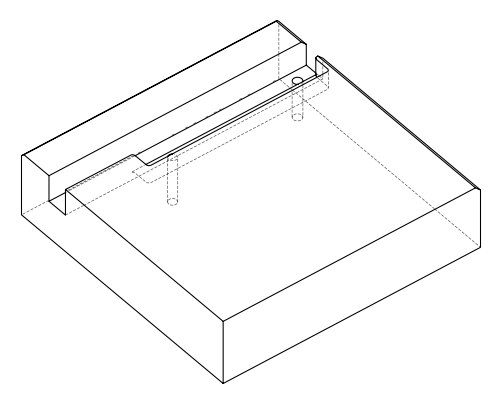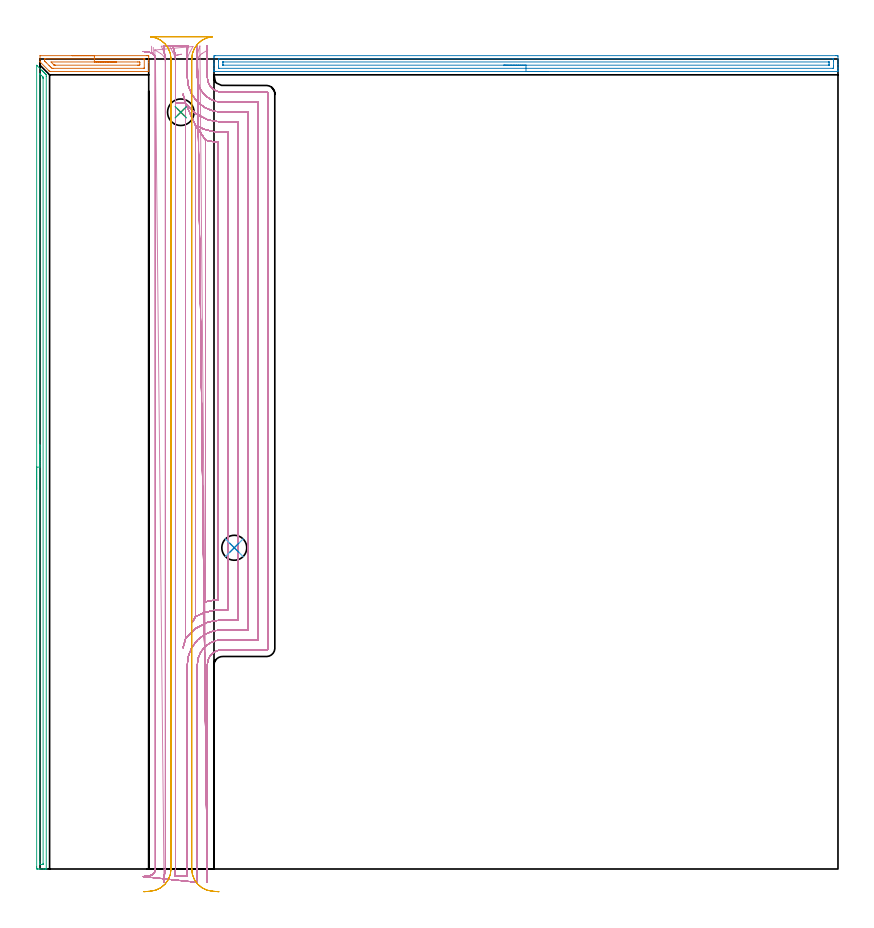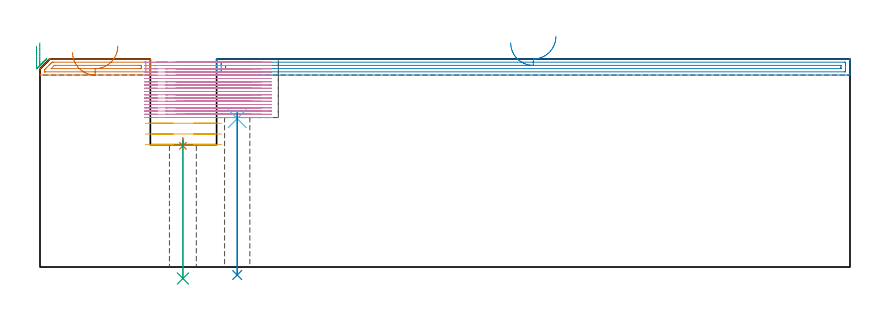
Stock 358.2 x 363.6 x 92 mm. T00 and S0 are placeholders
(PLAN: 9 operations, 5 tool changes, 176.8 min)
(1 AREA_MILL | FG_CHAMFER_SURFACE | UGT0205_001 | 1.33 min | 1342 mm3)
(2 AREA_MILL_1 | FG_CHAMFER_SURFACE_1 | UGT0205_001 | 6.91 min | 7174 mm3)
(3 AREA_MILL_2 | FG_CHAMFER_SURFACE_2 | UGT0205_001 | 5.91 min | 3348 mm3)
(4 MILL_OPEN_POCKET | POCKET_OPEN | NXT0201_008 | Follow Part, ap 1.5, ae 75% | 157.08 min | 456974 mm3)
(5 MILL_RECTANGULAR_SLOT | SLOT_RECTANGULAR | UGT0201_094 | Follow Part, ap 5, ae 75% | 4.98 min | 127815 mm3)
(6 SPOT_DRILL | STEP1HOLE | NXT0321_9005460120000 | 0.03 min | 1 mm3)
(7 SPOT_DRILL_1 | STEP1HOLE_1 | NXT0321_9005460120000 | 0.04 min | 35 mm3)
(8 DRILL_THROUGH_HOLE_INTO_CENTER | STEP1HOLE | NXT0301_083 | 0.29 min | 6572 mm3)
(9 DRILL_THROUGH_HOLE_INTO_CENTER_1 | STEP1HOLE_1 | UGT0301_229 | 0.25 min | 5945 mm3)
(TOOL UGT0205_001 | Chamfer Mill 20 x 3 x 45 deg. | D20 FL50 Z2)
(TOOL NXT0201_008 | ENDMILL 6mm [2P460-0600-NA 1630] | D6 FL26 Z6)
(TOOL UGT0201_094 | End mill 20 mm | D20 FL38 Z4)
(TOOL NXT0321_9005460120000 | NC Spot Drill, 142deg, 12mm, Carbide, Uncoated | D12 PA142 FL30 Z2)
(TOOL NXT0301_083 | Carbide Drill 11.2mm [860.1-1120-056A1-MM 2214] | D11.2 PA140 FL72 Z2)
(TOOL UGT0301_229 | Twist Drill 11.9 mm | D11.9 PA118 FL100 Z2)
(OP 1 AREA_MILL)
G17 G21 G94 G90
T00 M6
G54
G17 G0 G90 X14.4 Y365.1 S1061 M3
G43 Z102. H0
Z94.9
G94 G1 X14.438 Z94.028 F250.
X14.552 Z93.163
X14.741 Z92.312
X15.003 Z91.48
X15.337 Z90.674
X15.74 Z89.9
X16.208 Z89.164
X16.74 Z88.472
X17.329 Z87.829
X17.972 Z87.24
X18.664 Z86.708
X19.4 Z86.24
X20.174 Z85.837
X20.98 Z85.503
X21.812 Z85.241
X22.663 Z85.052
X23.528 Z84.938
X24.4 Z84.9
X47.834
X48.298 Y365.099 Z84.901
X48.754 Y365.093 Z84.903
X48.792 Y365.091 Z84.905
X48.8 Y364.638 Z85.357
Y362.873 Z87.12
Y362.111 Z87.888
Y361.991 Z88.007
X48.799 Y358.123 Z91.875
X48.79 Y358.005 Z91.993
X48.74 Y358. Z92.
X4.48
X4.302 Y358.001 Z91.991
X4.297
X4.288 Y358.009 Z91.983
X4.077 Y358.223 Z91.777
X4.043 Y358.257 Z91.743
X0.045 Y362.255 Z87.745
X0.01 Y362.3 Z87.696
X0. Y362.391 Z87.607
X0.001 Y365.092 Z84.906
X0.06 Y365.1 Z84.9
X24.4
Y363.686 Z86.314
X46.527 Y363.685 Z86.315
X46.598
X46.728 Y363.681 Z86.319
X46.785 Y363.679 Z86.321
X46.791 Y363.648 Z86.352
X46.795 Y363.609 Z86.391
X46.799 Y363.485 Z86.515
Y359.683 Z90.317
X46.795 Y359.502 Z90.498
X46.79 Y359.437 Z90.563
X46.786 Y359.42 Z90.58
X46.78 Y359.418 Z90.582
X46.731 Y359.416 Z90.584
X46.527 Y359.414 Z90.586
X46.457
X5.813 Y359.415 Z90.585
X5.742
X5.341 Y359.421 Z90.579
X4.928 Y359.825 Z90.175
X4.524 Y360.227 Z89.773
X4.043 Y360.707 Z89.293
X2.758 Y361.991 Z88.009
X2.273 Y362.477 Z87.523
X2.077 Y362.677 Z87.323
X2.03 Y362.727 Z87.273
X2.01 Y362.752 Z87.248
X2.007 Y362.783 Z87.217
X2.003 Y362.873 Z87.127
X2. Y363.145 Z86.855
X2.001 Y363.417 Z86.583
X2.005 Y363.598 Z86.402
X2.01 Y363.663 Z86.337
X2.014 Y363.68 Z86.32
X2.02 Y363.682 Z86.318
X2.069 Y363.684 Z86.316
X2.273 Y363.686 Z86.314
X2.343
X24.4
Y362.272 Z87.728
X43.872 Y362.271 Z87.729
X44.48 Y362.268 Z87.732
X44.757 Y362.265 Z87.735
X44.794 Y361.991 Z88.009
X44.798 Y361.951 Z88.049
X44.797 Y361.109 Z88.891
X44.796 Y361.071 Z88.929
X44.757 Y360.836 Z89.164
X44.152 Y360.83 Z89.17
X43.872 Y360.829 Z89.171
X6.979
X6.698 Y360.83 Z89.17
X6.417 Y360.834 Z89.166
X6.383 Y360.835 Z89.165
X6.363 Y360.848 Z89.152
X6.322 Y360.884 Z89.116
X6.243 Y360.958 Z89.042
X4.928 Y362.271 Z87.729
X24.4 Y362.272 Z87.728
X25.272 Z87.766
X26.136 Z87.88
X26.988 Z88.069
X27.82 Z88.331
X28.626 Z88.665
X29.4 Z89.068
X30.136 Z89.537
X30.828 Z90.068
X31.471 Z90.657
X32.06 Z91.3
X32.592 Z91.993
X33.06 Z92.728
X33.463 Z93.502
X33.797 Z94.308
X34.059 Z95.14
X34.248 Z95.992
X34.362 Z96.857
X34.4 Z97.728
G0 Z102.
M5
M2
(OP 2 AREA_MILL_1)
G17 G21 G94 G90
T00 M6
G54
G17 G0 G90 X228.149 Y358.001 S1061 M3
G43 Z102. H0
G94 G1 X228.111 Z101.128 F250.
X227.997 Z100.263
X227.809 Z99.411
X227.546 Z98.579
X227.212 Z97.773
X226.81 Z96.999
X226.341 Z96.263
X225.81 Z95.571
X225.22 Z94.928
X224.577 Z94.339
X223.885 Z93.808
X223.149 Z93.339
X222.376 Z92.936
X221.57 Z92.602
X220.738 Z92.34
X219.886 Z92.151
X219.021 Z92.037
X218.149 Z91.999
X78.721 Y358.002 Z91.998
X78.277 Y358.005 Z91.995
X78.198 Y358.004 Z91.992
X78.178 Z91.99
X78.165 Y358.005 Z91.989
X78.1 Y358.015 Z91.976
Y358.366 Z91.634
Y358.646 Z91.353
Y359.344 Z90.65
Y360.576 Z89.421
Y361.109 Z88.886
Y361.725 Z88.271
Y364.371 Z85.626
X78.103 Y364.638 Z85.359
X78.109 Y365.092 Z84.906
X78.26 Y365.095 Z84.903
X78.724 Y365.1 Z84.9
X357.108
X357.576 Y365.099 Z84.901
X358.039 Y365.095 Z84.903
X358.19 Y365.091 Z84.906
X358.2 Y364.638 Z85.359
Y361.109 Z88.886
Y359.693 Z90.303
Y359.344 Z90.65
Y358.646 Z91.353
Y358.366 Z91.634
X358.193 Y358.008 Z91.983
X358.192 Y358.003 Z91.988
X358.025 Y358. Z92.
X218.149 Y358.001 Z91.999
Y359.415 Z90.585
X80.511 Y359.416 Z90.584
X80.438 Y359.417 Z90.583
X80.134 Y359.423 Z90.577
X80.11 Y359.522 Z90.478
X80.103 Y359.748 Z90.252
X80.101 Y360.227 Z89.773
X80.1 Y360.633 Z89.367
Y362.397 Z87.603
X80.101 Y362.873 Z87.127
X80.102 Y363.277 Z86.723
X80.11 Y363.678 Z86.322
X80.511 Y363.685 Z86.315
X80.582
X355.789
X355.861
X356.167 Y363.679 Z86.321
X356.19 Y363.579 Z86.421
X356.197 Y363.352 Z86.648
X356.199 Y362.873 Z87.127
X356.2 Y362.467 Z87.533
Y360.703 Z89.297
X356.199 Y360.227 Z89.773
X356.198 Y359.823 Z90.177
X356.19 Y359.422 Z90.578
X355.789 Y359.415 Z90.585
X355.718
X218.149
Y360.829 Z89.171
X82.299 Y360.831 Z89.169
X82.205 Y360.832 Z89.168
X82.13 Y360.835 Z89.165
X82.114 Y360.836 Z89.164
X82.11 Y360.858 Z89.142
X82.106 Y360.913 Z89.087
X82.101 Y361.109 Z88.891
X82.1 Y361.305 Z88.695
X82.101 Y361.991 Z88.009
X82.102 Y362.185 Z87.815
X82.109 Y362.252 Z87.748
X82.112 Y362.266 Z87.734
X82.123 Y362.267 Z87.733
X82.157 Y362.27 Z87.73
X82.299 Y362.271 Z87.729
X354.001
X354.096 Y362.27 Z87.73
X354.17 Y362.267 Z87.733
X354.186 Y362.265 Z87.735
X354.191 Y362.242 Z87.758
X354.195 Y362.187 Z87.813
X354.199 Y361.991 Z88.009
X354.2 Y361.795 Z88.205
X354.199 Y361.109 Z88.891
X354.198 Y360.915 Z89.085
X354.191 Y360.848 Z89.152
X354.188 Y360.835 Z89.165
X354.177 Y360.833 Z89.167
X354.143 Y360.831 Z89.169
X354.001 Y360.829 Z89.171
X218.149
X217.278 Z89.209
X216.413 Z89.323
X215.561 Z89.511
X214.729 Z89.774
X213.923 Z90.108
X213.149 Z90.51
X212.414 Z90.979
X211.721 Z91.51
X211.078 Z92.1
X210.489 Z92.743
X209.958 Z93.435
X209.489 Z94.171
X209.086 Z94.944
X208.752 Z95.75
X208.49 Z96.582
X208.301 Z97.434
X208.187 Z98.299
X208.149 Z99.171
G0 Z102.
M5
M2
(OP 3 AREA_MILL_2)
G17 G21 G94 G90
T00 M6
G54
G17 G0 G90 X-1.5 Y170.4 S1061 M3
G43 Z102. H0
Z97.7
G94 G1 Y170.438 Z96.828 F250.
Y170.552 Z95.963
Y170.741 Z95.112
Y171.003 Z94.28
Y171.337 Z93.474
Y171.74 Z92.7
Y172.209 Z91.964
Y172.74 Z91.272
Y173.329 Z90.629
Y173.972 Z90.039
Y174.664 Z89.508
Y175.4 Z89.04
Y176.174 Z88.637
Y176.98 Z88.303
Y177.812 Z88.041
Y178.664 Z87.852
Y179.529 Z87.738
Y180.4 Z87.7
X-1.499 Y360.764 Z87.699
X-1.494 Y360.783 Z87.704
X-1.467 Y360.764 Z87.73
X-1.352 Y360.653 Z87.847
X-1.294 Y360.595 Z87.905
X0.922 Y358.379 Z90.12
X1.089 Y358.214 Z90.283
X1.249 Y358.052 Z90.447
X1.369 Y357.932 Z90.567
X1.527 Y357.775 Z90.722
X1.68 Y357.621 Z90.878
X1.816 Y357.485 Z91.014
X1.966 Y357.336 Z91.162
X2.111 Y357.191 Z91.308
X2.263 Y357.038 Z91.461
X2.405 Y356.897 Z91.601
X2.708 Y356.591 Z91.906
X2.794 Y356.501 Z91.992
X2.8 Y355.696 Z92.
Y0.185
X2.797 Y0.01 Z91.989
X2.639 Y0.003 Z91.832
X2.473 Y0. Z91.673
X2.254 Z91.453
X1.527 Z90.722
X0.287 Z89.484
X-0.227 Z88.967
X-0.848 Z88.348
X-1.105 Y0.002 Z88.091
X-1.331 Y0.005 Z87.865
X-1.492 Y0.01 Z87.704
X-1.496 Y0.234 Z87.702
X-1.499 Y0.632 Z87.701
X-1.5 Y1.035 Z87.7
Y180.4
X-0.086 Z89.114
X-0.085 Y356.591 Z89.115
X-0.083 Y356.836 Z89.117
X-0.081 Y356.897 Z89.119
X-0.08 Y356.914 Z89.12
X-0.069 Y356.907 Z89.131
X-0.009 Y356.852 Z89.191
X0.259 Y356.591 Z89.459
X0.65 Y356.2 Z89.85
X1.152 Y355.696 Z90.352
X1.323 Y355.517 Z90.523
X1.379 Y355.456 Z90.579
X1.381 Y355.414 Z90.581
X1.383 Y355.321 Z90.583
X1.385 Y354.946 Z90.585
X1.386 Y354.802 Z90.586
X1.385 Y2.566 Z90.585
X1.384 Y2.421 Z90.584
X1.379 Y2.047 Z90.579
X1.377 Y2.01 Z90.577
X1.311 Y2.006 Z90.511
X1.201 Y2.002 Z90.401
X1.063 Y2. Z90.263
X0.65 Z89.85
X0.185 Y2.001 Z89.385
X-0.013 Y2.004 Z89.187
X-0.048 Y2.007 Z89.152
X-0.079 Y2.012 Z89.121
X-0.08 Y2.059 Z89.12
X-0.085 Y2.275 Z89.115
Y2.421
X-0.086 Y3.171 Z89.114
Y180.4
Y181.272 Z89.152
Y182.137 Z89.266
Y182.988 Z89.455
Y183.82 Z89.717
Y184.626 Z90.051
Y185.4 Z90.454
Y186.136 Z90.923
Y186.828 Z91.454
Y187.471 Z92.043
Y188.061 Z92.686
Y188.592 Z93.378
Y189.06 Z94.114
Y189.463 Z94.888
Y189.797 Z95.694
Y190.059 Z96.526
Y190.248 Z97.378
Y190.362 Z98.243
Y190.4 Z99.114
G0 Z102.
M5
M2
(OP 4 MILL_OPEN_POCKET)
G17 G21 G94 G90
T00 M6
G54
G17 G0 G90 X58.21 Y369.222 S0 M3
G43 Z102. H1
Z90.561
G94 G1 X59.667 Y366.6 F250.
G2 X60.328 Y365.106 R9. F500.
G1 X63.449 Y365.748
X60.328 Y365.106
G2 X60.8 Y362.229 R9.
G1 Y343.747
X65.3
X64.245 Y347.779
X65.3 Y343.747
X69.8 Y333.811
X74.3 Y327.18
Y119.92
G2 X79.9 Y120.838 R29.2
G1 Y326.262
G2 X74.3 Y327.18 R29.2
G1 X69.8 Y333.811
Y113.289
X68.332 Y110.632
X69.8 Y113.289
G2 X81.798 Y116.4 R24.7
G1 X84.4
Y330.7
X81.8
G2 X69.8 Y333.811 R24.7
G1 X65.3 Y343.747
Y103.353
X64.245 Y99.321
X65.3 Y103.353
G2 X81.798 Y111.9 R20.2
G1 X88.9
Y335.2
X81.8
G2 X65.3 Y343.747 R20.2
G1 X60.8
Y0.
G2 X60.419 Y-3. R12.
G1 X66.1
Y91.7
G2 X81.798 Y107.4 R15.7
G1 X93.4
Y339.7
X81.8
G2 X66.1 Y355.4 R15.7
G1 Y362.232
G2 X67.231 Y366.6 R9.
G1 X68.687 Y369.223 F250.
X51.564 Y367.632
X54.13 Y366.078
G2 X56.3 Y362.229 R4.5 F500.
G1 Y0.
G2 X55.674 Y-3. R7.5
G1 Y-6. F250.
X51.8 Y365.229 F500.
Y362.229 F250.
Y0. F500.
G2 X49.223 Y-2.97 R3.
G1 X46.253 Y-3.393 F250.
X70.6 Y-6.
Y-3.
Y91.7 F500.
G2 X81.8 Y102.9 R11.2
G1 X97.9
Y344.2
X81.8
G2 X70.6 Y355.4 R11.2
G1 Y362.232
G2 X72.769 Y366.081 R4.5
G1 X75.335 Y367.636 F250.
G0 Z102.
X75.1 Y-6.
Z90.561
G1 Y-3.
Y91.7 F500.
G2 X81.8 Y98.4 R6.7
G1 X101.7
G3 X102.4 Y99.1 R0.7
G1 Y348.
G3 X101.7 Y348.7 R0.7
G1 X81.8
G2 X75.1 Y355.4 R6.7
G1 Y362.232
Y365.232 F250.
G0 Z102.
X59.669 Y369.505
Z89.122
G1 X60.419 Y366.6
G2 X60.8 Y363.6 R12. F500.
G1 Y343.747
X65.3
X64.245 Y347.779
X65.3 Y343.747
X69.8 Y333.811
X74.3 Y327.18
Y119.92
G2 X79.9 Y120.838 R29.2
G1 Y326.262
G2 X74.3 Y327.18 R29.2
G1 X69.8 Y333.811
Y113.289
X68.332 Y110.632
X69.8 Y113.289
G2 X81.798 Y116.4 R24.7
G1 X84.4
Y330.7
X81.8
G2 X69.8 Y333.811 R24.7
G1 X65.3 Y343.747
Y103.353
X64.245 Y99.321
X65.3 Y103.353
G2 X81.798 Y111.9 R20.2
G1 X88.9
Y335.2
X81.8
G2 X65.3 Y343.747 R20.2
G1 X60.8
Y0.
G2 X60.419 Y-3. R12.
G1 X66.1
Y91.7
G2 X81.798 Y107.4 R15.7
G1 X93.4
Y339.7
X81.8
G2 X66.1 Y355.4 R15.7
G1 Y365.185
G2 X66.212 Y366.6 R9.
G1 X66.684 Y369.563 F250.
X54.432 Y369.331
X55.673 Y366.6
X55.739 Y366.446 F500.
G2 X56.3 Y363.6 R7.5
G1 Y0.
G2 X55.674 Y-3. R7.5
G1 Y-6. F250.
G0 Z102.
X51.576 Y367.739
Z89.122
G1 Y364.739
G2 X51.8 Y363.6 R3. F500.
G1 Y0.
G2 X49.223 Y-2.97 R3.
G1 X46.253 Y-3.393 F250.
X70.6 Y-6.
Y-3.
Y91.7 F500.
G2 X81.8 Y102.9 R11.2
G1 X97.9
Y344.2
X81.8
G2 X70.6 Y355.4 R11.2
G1 Y365.185
G2 X70.828 Y366.6 R4.5
G1 X71.771 Y369.448 F250.
X75.1 Y-6. F500.
Y-3. F250.
Y91.7 F500.
G2 X81.8 Y98.4 R6.7
G1 X101.7
G3 X102.4 Y99.1 R0.7
G1 Y348.
G3 X101.7 Y348.7 R0.7
G1 X81.8
G2 X75.1 Y355.4 R6.7
G1 Y365.185
Y368.185 F250.
G0 X59.669 Y369.505 Z87.683
G1 X60.419 Y366.6
G2 X60.8 Y363.6 R12. F500.
G1 Y343.747
X65.3
X64.245 Y347.779
X65.3 Y343.747
X69.8 Y333.811
X74.3 Y327.18
Y119.92
G2 X79.9 Y120.838 R29.2
G1 Y326.262
G2 X74.3 Y327.18 R29.2
G1 X69.8 Y333.811
Y113.289
X68.332 Y110.632
X69.8 Y113.289
G2 X81.8 Y116.4 R24.7
G1 X84.4
Y330.7
X81.8
G2 X69.8 Y333.811 R24.7
G1 X65.3 Y343.747
Y103.353
X64.245 Y99.321
X65.3 Y103.353
G2 X81.8 Y111.9 R20.2
G1 X88.9
Y335.2
X81.8
G2 X65.3 Y343.747 R20.2
G1 X60.8
Y0.
G2 X60.419 Y-3. R12.
G1 X66.1
Y91.7
G2 X81.8 Y107.4 R15.7
G1 X93.4
Y339.7
X81.8
G2 X66.1 Y355.4 R15.7
G1 Y366.424
X66.102 Y366.6
X66.161 Y369.599 F250.
X55.674 Y369.6
Y366.6
G2 X56.3 Y363.6 R7.5 F500.
G1 Y0.
G2 X55.674 Y-3. R7.5
G1 Y-6. F250.
G0 Z102.
X50.832 Y368.807
Z87.683
G1 Y365.807
G2 X51.8 Y363.6 R3. F500.
G1 Y0.
G2 X49.223 Y-2.97 R3.
G1 X46.253 Y-3.393 F250.
X70.6 Y-6.
Y-3.
Y91.7 F500.
G2 X81.8 Y102.9 R11.2
G1 X97.9
Y344.2
X81.8
G2 X70.6 Y355.4 R11.2
G1 Y366.424
X70.603 Y366.6
X70.721 Y369.598 F250.
X75.1 Y-6. F500.
Y-3. F250.
Y91.7 F500.
G2 X81.8 Y98.4 R6.7
G1 X101.7
G3 X102.4 Y99.1 R0.7
G1 Y348.
G3 X101.7 Y348.7 R0.7
G1 X81.8
G2 X75.1 Y355.4 R6.7
G1 Y366.424
Y369.424 F250.
G0 X59.669 Y369.505 Z86.244
G1 X60.419 Y366.6
G2 X60.8 Y363.6 R12. F500.
G1 Y343.747
X65.3
X64.245 Y347.779
X65.3 Y343.747
X69.8 Y333.811
X74.3 Y327.18
Y119.92
G2 X79.9 Y120.838 R29.2
G1 Y326.262
G2 X74.3 Y327.18 R29.2
G1 X69.8 Y333.811
Y113.289
X68.332 Y110.632
X69.8 Y113.289
G2 X81.798 Y116.4 R24.7
G1 X84.4
Y330.7
X81.8
G2 X69.8 Y333.811 R24.7
G1 X65.3 Y343.747
Y103.353
X64.245 Y99.321
X65.3 Y103.353
G2 X81.798 Y111.9 R20.2
G1 X88.9
Y335.2
X81.8
G2 X65.3 Y343.747 R20.2
G1 X60.8
Y0.
G2 X60.419 Y-3. R12.
G1 X66.1
Y91.7
G2 X81.798 Y107.4 R15.7
G1 X93.4
Y339.7
X81.8
G2 X66.1 Y355.4 R15.7
G1 Y366.6
Y369.6 F250.
X55.674
Y366.6
G2 X56.3 Y363.6 R7.5 F500.
G1 Y0.
G2 X55.674 Y-3. R7.5
G1 Y-6. F250.
G0 Z102.
X50.039 Y369.332
Z86.244
G1 Y366.332
G2 X51.8 Y363.6 R3. F500.
G1 Y0.
G2 X49.223 Y-2.97 R3.
G1 X46.253 Y-3.393 F250.
X70.6 Y-6.
Y-3.
Y91.7 F500.
G2 X81.8 Y102.9 R11.2
G1 X97.9
Y344.2
X81.8
G2 X70.6 Y355.4 R11.2
G1 Y366.6
Y369.6 F250.
X75.1 Y-6. F500.
Y-3. F250.
Y91.7 F500.
G2 X81.8 Y98.4 R6.7
G1 X101.7
G3 X102.4 Y99.1 R0.7
G1 Y348.
G3 X101.7 Y348.7 R0.7
G1 X81.8
G2 X75.1 Y355.4 R6.7
G1 Y366.6
Y369.6 F250.
G0 X59.669 Y369.505 Z84.805
G1 X60.419 Y366.6
G2 X60.8 Y363.6 R12. F500.
G1 Y343.747
X65.3
X64.245 Y347.779
X65.3 Y343.747
X69.8 Y333.811
X74.3 Y327.18
Y119.92
G2 X79.9 Y120.838 R29.2
G1 Y326.262
G2 X74.3 Y327.18 R29.2
G1 X69.8 Y333.811
Y113.289
X68.332 Y110.632
X69.8 Y113.289
G2 X81.798 Y116.4 R24.7
G1 X84.4
Y330.7
X81.8
G2 X69.8 Y333.811 R24.7
G1 X65.3 Y343.747
Y103.353
X64.245 Y99.321
X65.3 Y103.353
G2 X81.798 Y111.9 R20.2
G1 X88.9
Y335.2
X81.8
G2 X65.3 Y343.747 R20.2
G1 X60.8
Y0.
G2 X60.419 Y-3. R12.
G1 X66.1
Y91.7
G2 X81.798 Y107.4 R15.7
G1 X93.4
Y339.7
X81.8
G2 X66.1 Y355.4 R15.7
G1 Y366.6
Y369.6 F250.
X55.674
Y366.6
G2 X56.3 Y363.6 R7.5 F500.
G1 Y0.
G2 X55.674 Y-3. R7.5
G1 Y-6. F250.
G0 Z102.
X46.253 Y366.993
Z84.805
G1 X49.223 Y366.57
G2 X51.8 Y363.6 R3. F500.
G1 Y0.
G2 X49.223 Y-2.97 R3.
G1 X46.253 Y-3.393 F250.
X70.6 Y-6.
Y-3.
Y91.7 F500.
G2 X81.8 Y102.9 R11.2
G1 X97.9
Y344.2
X81.8
G2 X70.6 Y355.4 R11.2
G1 Y366.6
Y369.6 F250.
X75.1 Y-6. F500.
Y-3. F250.
Y91.7 F500.
G2 X81.8 Y98.4 R6.7
G1 X101.7
G3 X102.4 Y99.1 R0.7
G1 Y348.
G3 X101.7 Y348.7 R0.7
G1 X81.8
G2 X75.1 Y355.4 R6.7
G1 Y366.6
Y369.6 F250.
G0 X59.669 Y369.505 Z83.367
G1 X60.419 Y366.6
G2 X60.8 Y363.6 R12. F500.
G1 Y343.747
X65.3
X64.245 Y347.779
X65.3 Y343.747
X69.8 Y333.811
X74.3 Y327.18
Y119.92
G2 X79.9 Y120.838 R29.2
G1 Y326.262
G2 X74.3 Y327.18 R29.2
G1 X69.8 Y333.811
Y113.289
X68.332 Y110.632
X69.8 Y113.289
G2 X81.798 Y116.4 R24.7
G1 X84.4
Y330.7
X81.8
G2 X69.8 Y333.811 R24.7
G1 X65.3 Y343.747
Y103.353
X64.245 Y99.321
X65.3 Y103.353
G2 X81.798 Y111.9 R20.2
G1 X88.9
Y335.2
X81.8
G2 X65.3 Y343.747 R20.2
G1 X60.8
Y0.
G2 X60.419 Y-3. R12.
G1 X66.1
Y91.7
G2 X81.798 Y107.4 R15.7
G1 X93.4
Y339.7
X81.8
G2 X66.1 Y355.4 R15.7
G1 Y366.6
Y369.6 F250.
X55.674
Y366.6
G2 X56.3 Y363.6 R7.5 F500.
G1 Y0.
G2 X55.674 Y-3. R7.5
G1 Y-6. F250.
G0 Z102.
X46.253 Y366.993
Z83.367
G1 X49.223 Y366.57
G2 X51.8 Y363.6 R3. F500.
G1 Y0.
G2 X49.223 Y-2.97 R3.
G1 X46.253 Y-3.393 F250.
X70.6 Y-6.
Y-3.
Y91.7 F500.
G2 X81.8 Y102.9 R11.2
G1 X97.9
Y344.2
X81.8
G2 X70.6 Y355.4 R11.2
G1 Y366.6
Y369.6 F250.
X75.1 Y-6. F500.
Y-3. F250.
Y91.7 F500.
G2 X81.8 Y98.4 R6.7
G1 X101.7
G3 X102.4 Y99.1 R0.7
G1 Y348.
G3 X101.7 Y348.7 R0.7
G1 X81.8
G2 X75.1 Y355.4 R6.7
G1 Y366.6
Y369.6 F250.
G0 X59.669 Y369.505 Z81.928
G1 X60.419 Y366.6
G2 X60.8 Y363.6 R12. F500.
G1 Y343.747
X65.3
X64.245 Y347.779
X65.3 Y343.747
X69.8 Y333.811
X74.3 Y327.18
Y119.92
G2 X79.9 Y120.838 R29.2
G1 Y326.262
G2 X74.3 Y327.18 R29.2
G1 X69.8 Y333.811
Y113.289
X68.332 Y110.632
X69.8 Y113.289
G2 X81.798 Y116.4 R24.7
G1 X84.4
Y330.7
X81.8
G2 X69.8 Y333.811 R24.7
G1 X65.3 Y343.747
Y103.353
X64.245 Y99.321
X65.3 Y103.353
G2 X81.798 Y111.9 R20.2
G1 X88.9
Y335.2
X81.8
G2 X65.3 Y343.747 R20.2
G1 X60.8
Y0.
G2 X60.419 Y-3. R12.
G1 X66.1
Y91.7
G2 X81.798 Y107.4 R15.7
G1 X93.4
Y339.7
X81.8
G2 X66.1 Y355.4 R15.7
G1 Y366.6
Y369.6 F250.
X55.674
Y366.6
G2 X56.3 Y363.6 R7.5 F500.
G1 Y0.
G2 X55.674 Y-3. R7.5
G1 Y-6. F250.
G0 Z102.
X46.253 Y366.993
Z81.928
G1 X49.223 Y366.57
G2 X51.8 Y363.6 R3. F500.
G1 Y0.
G2 X49.223 Y-2.97 R3.
G1 X46.253 Y-3.393 F250.
X70.6 Y-6.
Y-3.
Y91.7 F500.
G2 X81.8 Y102.9 R11.2
G1 X97.9
Y344.2
X81.8
G2 X70.6 Y355.4 R11.2
G1 Y366.6
Y369.6 F250.
X75.1 Y-6. F500.
Y-3. F250.
Y91.7 F500.
G2 X81.8 Y98.4 R6.7
G1 X101.7
G3 X102.4 Y99.1 R0.7
G1 Y348.
G3 X101.7 Y348.7 R0.7
G1 X81.8
G2 X75.1 Y355.4 R6.7
G1 Y366.6
Y369.6 F250.
G0 X59.669 Y369.505 Z80.489
G1 X60.419 Y366.6
G2 X60.8 Y363.6 R12. F500.
G1 Y343.747
X65.3
X64.245 Y347.779
X65.3 Y343.747
X69.8 Y333.811
X74.3 Y327.18
Y119.92
G2 X79.9 Y120.838 R29.2
G1 Y326.262
G2 X74.3 Y327.18 R29.2
G1 X69.8 Y333.811
Y113.289
X68.332 Y110.632
X69.8 Y113.289
G2 X81.798 Y116.4 R24.7
G1 X84.4
Y330.7
X81.8
G2 X69.8 Y333.811 R24.7
G1 X65.3 Y343.747
Y103.353
X64.245 Y99.321
X65.3 Y103.353
G2 X81.798 Y111.9 R20.2
G1 X88.9
Y335.2
X81.8
G2 X65.3 Y343.747 R20.2
G1 X60.8
Y0.
G2 X60.419 Y-3. R12.
G1 X66.1
Y91.7
G2 X81.798 Y107.4 R15.7
G1 X93.4
Y339.7
X81.8
G2 X66.1 Y355.4 R15.7
G1 Y366.6
Y369.6 F250.
X55.674
Y366.6
G2 X56.3 Y363.6 R7.5 F500.
G1 Y0.
G2 X55.674 Y-3. R7.5
G1 Y-6. F250.
G0 Z102.
X46.253 Y366.993
Z80.489
G1 X49.223 Y366.57
G2 X51.8 Y363.6 R3. F500.
G1 Y0.
G2 X49.223 Y-2.97 R3.
G1 X46.253 Y-3.393 F250.
X70.6 Y-6.
Y-3.
Y91.7 F500.
G2 X81.8 Y102.9 R11.2
G1 X97.9
Y344.2
X81.8
G2 X70.6 Y355.4 R11.2
G1 Y366.6
Y369.6 F250.
X75.1 Y-6. F500.
Y-3. F250.
Y91.7 F500.
G2 X81.8 Y98.4 R6.7
G1 X101.7
G3 X102.4 Y99.1 R0.7
G1 Y348.
G3 X101.7 Y348.7 R0.7
G1 X81.8
G2 X75.1 Y355.4 R6.7
G1 Y366.6
Y369.6 F250.
G0 X59.669 Y369.505 Z79.05
G1 X60.419 Y366.6
G2 X60.8 Y363.6 R12. F500.
G1 Y343.747
X65.3
X64.245 Y347.779
X65.3 Y343.747
X69.8 Y333.811
X74.3 Y327.18
Y119.92
G2 X79.9 Y120.838 R29.2
G1 Y326.262
G2 X74.3 Y327.18 R29.2
G1 X69.8 Y333.811
Y113.289
X68.332 Y110.632
X69.8 Y113.289
G2 X81.798 Y116.4 R24.7
G1 X84.4
Y330.7
X81.8
G2 X69.8 Y333.811 R24.7
G1 X65.3 Y343.747
Y103.353
X64.245 Y99.321
X65.3 Y103.353
G2 X81.798 Y111.9 R20.2
G1 X88.9
Y335.2
X81.8
G2 X65.3 Y343.747 R20.2
G1 X60.8
Y0.
G2 X60.419 Y-3. R12.
G1 X66.1
Y91.7
G2 X81.798 Y107.4 R15.7
G1 X93.4
Y339.7
X81.8
G2 X66.1 Y355.4 R15.7
G1 Y366.6
Y369.6 F250.
X55.674
Y366.6
G2 X56.3 Y363.6 R7.5 F500.
G1 Y0.
G2 X55.674 Y-3. R7.5
G1 Y-6. F250.
G0 Z102.
X46.253 Y366.993
Z79.05
G1 X49.223 Y366.57
G2 X51.8 Y363.6 R3. F500.
G1 Y0.
G2 X49.223 Y-2.97 R3.
G1 X46.253 Y-3.393 F250.
X70.6 Y-6.
Y-3.
Y91.7 F500.
G2 X81.8 Y102.9 R11.2
G1 X97.9
Y344.2
X81.8
G2 X70.6 Y355.4 R11.2
G1 Y366.6
Y369.6 F250.
X75.1 Y-6. F500.
Y-3. F250.
Y91.7 F500.
G2 X81.8 Y98.4 R6.7
G1 X101.7
G3 X102.4 Y99.1 R0.7
G1 Y348.
G3 X101.7 Y348.7 R0.7
G1 X81.8
G2 X75.1 Y355.4 R6.7
G1 Y366.6
Y369.6 F250.
G0 X59.669 Y369.505 Z77.611
G1 X60.419 Y366.6
G2 X60.8 Y363.6 R12. F500.
G1 Y343.747
X65.3
X64.245 Y347.779
X65.3 Y343.747
X69.8 Y333.811
X74.3 Y327.18
Y119.92
G2 X79.9 Y120.838 R29.2
G1 Y326.262
G2 X74.3 Y327.18 R29.2
G1 X69.8 Y333.811
Y113.289
X68.332 Y110.632
X69.8 Y113.289
G2 X81.798 Y116.4 R24.7
G1 X84.4
Y330.7
X81.8
G2 X69.8 Y333.811 R24.7
G1 X65.3 Y343.747
Y103.353
X64.245 Y99.321
X65.3 Y103.353
G2 X81.798 Y111.9 R20.2
G1 X88.9
Y335.2
X81.8
G2 X65.3 Y343.747 R20.2
G1 X60.8
Y0.
G2 X60.419 Y-3. R12.
G1 X66.1
Y91.7
G2 X81.798 Y107.4 R15.7
G1 X93.4
Y339.7
X81.8
G2 X66.1 Y355.4 R15.7
G1 Y366.6
Y369.6 F250.
X55.674
Y366.6
G2 X56.3 Y363.6 R7.5 F500.
G1 Y0.
G2 X55.674 Y-3. R7.5
G1 Y-6. F250.
G0 Z102.
X46.253 Y366.993
Z77.611
G1 X49.223 Y366.57
G2 X51.8 Y363.6 R3. F500.
G1 Y0.
G2 X49.223 Y-2.97 R3.
G1 X46.253 Y-3.393 F250.
X70.6 Y-6.
Y-3.
Y91.7 F500.
G2 X81.8 Y102.9 R11.2
G1 X97.9
Y344.2
X81.8
G2 X70.6 Y355.4 R11.2
G1 Y366.6
Y369.6 F250.
X75.1 Y-6. F500.
Y-3. F250.
Y91.7 F500.
G2 X81.8 Y98.4 R6.7
G1 X101.7
G3 X102.4 Y99.1 R0.7
G1 Y348.
G3 X101.7 Y348.7 R0.7
G1 X81.8
G2 X75.1 Y355.4 R6.7
G1 Y366.6
Y369.6 F250.
G0 X59.669 Y369.505 Z76.172
G1 X60.419 Y366.6
G2 X60.8 Y363.6 R12. F500.
G1 Y343.747
X65.3
X64.245 Y347.779
X65.3 Y343.747
X69.8 Y333.811
X74.3 Y327.18
Y119.92
G2 X79.9 Y120.838 R29.2
G1 Y326.262
G2 X74.3 Y327.18 R29.2
G1 X69.8 Y333.811
Y113.289
X68.332 Y110.632
X69.8 Y113.289
G2 X81.798 Y116.4 R24.7
G1 X84.4
Y330.7
X81.8
G2 X69.8 Y333.811 R24.7
G1 X65.3 Y343.747
Y103.353
X64.245 Y99.321
X65.3 Y103.353
G2 X81.798 Y111.9 R20.2
G1 X88.9
Y335.2
X81.8
G2 X65.3 Y343.747 R20.2
G1 X60.8
Y0.
G2 X60.419 Y-3. R12.
G1 X66.1
Y91.7
G2 X81.798 Y107.4 R15.7
G1 X93.4
Y339.7
X81.8
G2 X66.1 Y355.4 R15.7
G1 Y366.6
Y369.6 F250.
X55.674
Y366.6
G2 X56.3 Y363.6 R7.5 F500.
G1 Y0.
G2 X55.674 Y-3. R7.5
G1 Y-6. F250.
G0 Z102.
X46.253 Y366.993
Z76.172
G1 X49.223 Y366.57
G2 X51.8 Y363.6 R3. F500.
G1 Y0.
G2 X49.223 Y-2.97 R3.
G1 X46.253 Y-3.393 F250.
X70.6 Y-6.
Y-3.
Y91.7 F500.
G2 X81.8 Y102.9 R11.2
G1 X97.9
Y344.2
X81.8
G2 X70.6 Y355.4 R11.2
G1 Y366.6
Y369.6 F250.
X75.1 Y-6. F500.
Y-3. F250.
Y91.7 F500.
G2 X81.8 Y98.4 R6.7
G1 X101.7
G3 X102.4 Y99.1 R0.7
G1 Y348.
G3 X101.7 Y348.7 R0.7
G1 X81.8
G2 X75.1 Y355.4 R6.7
G1 Y366.6
Y369.6 F250.
G0 X59.669 Y369.505 Z74.733
G1 X60.419 Y366.6
G2 X60.8 Y363.6 R12. F500.
G1 Y343.747
X65.3
X64.245 Y347.779
X65.3 Y343.747
X69.8 Y333.811
X74.3 Y327.18
Y119.92
G2 X79.9 Y120.838 R29.2
G1 Y326.262
G2 X74.3 Y327.18 R29.2
G1 X69.8 Y333.811
Y113.289
X68.332 Y110.632
X69.8 Y113.289
G2 X81.798 Y116.4 R24.7
G1 X84.4
Y330.7
X81.8
G2 X69.8 Y333.811 R24.7
G1 X65.3 Y343.747
Y103.353
X64.245 Y99.321
X65.3 Y103.353
G2 X81.798 Y111.9 R20.2
G1 X88.9
Y335.2
X81.8
G2 X65.3 Y343.747 R20.2
G1 X60.8
Y0.
G2 X60.419 Y-3. R12.
G1 X66.1
Y91.7
G2 X81.798 Y107.4 R15.7
G1 X93.4
Y339.7
X81.8
G2 X66.1 Y355.4 R15.7
G1 Y366.6
Y369.6 F250.
X55.674
Y366.6
G2 X56.3 Y363.6 R7.5 F500.
G1 Y0.
G2 X55.674 Y-3. R7.5
G1 Y-6. F250.
G0 Z102.
X46.253 Y366.993
Z74.733
G1 X49.223 Y366.57
G2 X51.8 Y363.6 R3. F500.
G1 Y0.
G2 X49.223 Y-2.97 R3.
G1 X46.253 Y-3.393 F250.
X70.6 Y-6.
Y-3.
Y91.7 F500.
G2 X81.8 Y102.9 R11.2
G1 X97.9
Y344.2
X81.8
G2 X70.6 Y355.4 R11.2
G1 Y366.6
Y369.6 F250.
X75.1 Y-6. F500.
Y-3. F250.
Y91.7 F500.
G2 X81.8 Y98.4 R6.7
G1 X101.7
G3 X102.4 Y99.1 R0.7
G1 Y348.
G3 X101.7 Y348.7 R0.7
G1 X81.8
G2 X75.1 Y355.4 R6.7
G1 Y366.6
Y369.6 F250.
G0 X59.669 Y369.505 Z73.294
G1 X60.419 Y366.6
G2 X60.8 Y363.6 R12. F500.
G1 Y343.747
X65.3
X64.245 Y347.779
X65.3 Y343.747
X69.8 Y333.811
X74.3 Y327.18
Y119.92
G2 X79.9 Y120.838 R29.2
G1 Y326.262
G2 X74.3 Y327.18 R29.2
G1 X69.8 Y333.811
Y113.289
X68.332 Y110.632
X69.8 Y113.289
G2 X81.798 Y116.4 R24.7
G1 X84.4
Y330.7
X81.8
G2 X69.8 Y333.811 R24.7
G1 X65.3 Y343.747
Y103.353
X64.245 Y99.321
X65.3 Y103.353
G2 X81.798 Y111.9 R20.2
G1 X88.9
Y335.2
X81.8
G2 X65.3 Y343.747 R20.2
G1 X60.8
Y0.
G2 X60.419 Y-3. R12.
G1 X66.1
Y91.7
G2 X81.798 Y107.4 R15.7
G1 X93.4
Y339.7
X81.8
G2 X66.1 Y355.4 R15.7
G1 Y366.6
Y369.6 F250.
X55.674
Y366.6
G2 X56.3 Y363.6 R7.5 F500.
G1 Y0.
G2 X55.674 Y-3. R7.5
G1 Y-6. F250.
G0 Z102.
X46.253 Y366.993
Z73.294
G1 X49.223 Y366.57
G2 X51.8 Y363.6 R3. F500.
G1 Y0.
G2 X49.223 Y-2.97 R3.
G1 X46.253 Y-3.393 F250.
X70.6 Y-6.
Y-3.
Y91.7 F500.
G2 X81.8 Y102.9 R11.2
G1 X97.9
Y344.2
X81.8
G2 X70.6 Y355.4 R11.2
G1 Y366.6
Y369.6 F250.
X75.1 Y-6. F500.
Y-3. F250.
Y91.7 F500.
G2 X81.8 Y98.4 R6.7
G1 X101.7
G3 X102.4 Y99.1 R0.7
G1 Y348.
G3 X101.7 Y348.7 R0.7
G1 X81.8
G2 X75.1 Y355.4 R6.7
G1 Y366.6
Y369.6 F250.
G0 X59.669 Y369.505 Z71.856
G1 X60.419 Y366.6
G2 X60.8 Y363.6 R12. F500.
G1 Y343.747
X65.3
X64.245 Y347.779
X65.3 Y343.747
X69.8 Y333.811
X74.3 Y327.18
Y119.92
G2 X79.9 Y120.838 R29.2
G1 Y326.262
G2 X74.3 Y327.18 R29.2
G1 X69.8 Y333.811
Y113.289
X68.332 Y110.632
X69.8 Y113.289
G2 X81.798 Y116.4 R24.7
G1 X84.4
Y330.7
X81.8
G2 X69.8 Y333.811 R24.7
G1 X65.3 Y343.747
Y103.353
X64.245 Y99.321
X65.3 Y103.353
G2 X81.798 Y111.9 R20.2
G1 X88.9
Y335.2
X81.8
G2 X65.3 Y343.747 R20.2
G1 X60.8
Y0.
G2 X60.419 Y-3. R12.
G1 X66.1
Y91.7
G2 X81.798 Y107.4 R15.7
G1 X93.4
Y339.7
X81.8
G2 X66.1 Y355.4 R15.7
G1 Y366.6
Y369.6 F250.
X55.674
Y366.6
G2 X56.3 Y363.6 R7.5 F500.
G1 Y0.
G2 X55.674 Y-3. R7.5
G1 Y-6. F250.
G0 Z102.
X46.253 Y366.993
Z71.856
G1 X49.223 Y366.57
G2 X51.8 Y363.6 R3. F500.
G1 Y0.
G2 X49.223 Y-2.97 R3.
G1 X46.253 Y-3.393 F250.
X70.6 Y-6.
Y-3.
Y91.7 F500.
G2 X81.8 Y102.9 R11.2
G1 X97.9
Y344.2
X81.8
G2 X70.6 Y355.4 R11.2
G1 Y366.6
Y369.6 F250.
X75.1 Y-6. F500.
Y-3. F250.
Y91.7 F500.
G2 X81.8 Y98.4 R6.7
G1 X101.7
G3 X102.4 Y99.1 R0.7
G1 Y348.
G3 X101.7 Y348.7 R0.7
G1 X81.8
G2 X75.1 Y355.4 R6.7
G1 Y366.6
Y369.6 F250.
G0 X59.669 Y369.505 Z70.417
G1 X60.419 Y366.6
G2 X60.8 Y363.6 R12. F500.
G1 Y343.747
X65.3
X64.245 Y347.779
X65.3 Y343.747
X69.8 Y333.811
X74.3 Y327.18
Y119.92
G2 X79.9 Y120.838 R29.2
G1 Y326.262
G2 X74.3 Y327.18 R29.2
G1 X69.8 Y333.811
Y113.289
X68.332 Y110.632
X69.8 Y113.289
G2 X81.798 Y116.4 R24.7
G1 X84.4
Y330.7
X81.8
G2 X69.8 Y333.811 R24.7
G1 X65.3 Y343.747
Y103.353
X64.245 Y99.321
X65.3 Y103.353
G2 X81.798 Y111.9 R20.2
G1 X88.9
Y335.2
X81.8
G2 X65.3 Y343.747 R20.2
G1 X60.8
Y0.
G2 X60.419 Y-3. R12.
G1 X66.1
Y91.7
G2 X81.798 Y107.4 R15.7
G1 X93.4
Y339.7
X81.8
G2 X66.1 Y355.4 R15.7
G1 Y366.6
Y369.6 F250.
X55.674
Y366.6
G2 X56.3 Y363.6 R7.5 F500.
G1 Y0.
G2 X55.674 Y-3. R7.5
G1 Y-6. F250.
G0 Z102.
X46.253 Y366.993
Z70.417
G1 X49.223 Y366.57
G2 X51.8 Y363.6 R3. F500.
G1 Y0.
G2 X49.223 Y-2.97 R3.
G1 X46.253 Y-3.393 F250.
X70.6 Y-6.
Y-3.
Y91.7 F500.
G2 X81.8 Y102.9 R11.2
G1 X97.9
Y344.2
X81.8
G2 X70.6 Y355.4 R11.2
G1 Y366.6
Y369.6 F250.
X75.1 Y-6. F500.
Y-3. F250.
Y91.7 F500.
G2 X81.8 Y98.4 R6.7
G1 X101.7
G3 X102.4 Y99.1 R0.7
G1 Y348.
G3 X101.7 Y348.7 R0.7
G1 X81.8
G2 X75.1 Y355.4 R6.7
G1 Y366.6
Y369.6 F250.
G0 X59.669 Y369.505 Z68.978
G1 X60.419 Y366.6
G2 X60.8 Y363.6 R12. F500.
G1 Y343.747
X65.3
X64.245 Y347.779
X65.3 Y343.747
X69.8 Y333.811
X74.3 Y327.18
Y119.92
G2 X79.9 Y120.838 R29.2
G1 Y326.262
G2 X74.3 Y327.18 R29.2
G1 X69.8 Y333.811
Y113.289
X68.332 Y110.632
X69.8 Y113.289
G2 X81.798 Y116.4 R24.7
G1 X84.4
Y330.7
X81.8
G2 X69.8 Y333.811 R24.7
G1 X65.3 Y343.747
Y103.353
X64.245 Y99.321
X65.3 Y103.353
G2 X81.798 Y111.9 R20.2
G1 X88.9
Y335.2
X81.8
G2 X65.3 Y343.747 R20.2
G1 X60.8
Y0.
G2 X60.419 Y-3. R12.
G1 X66.1
Y91.7
G2 X81.798 Y107.4 R15.7
G1 X93.4
Y339.7
X81.8
G2 X66.1 Y355.4 R15.7
G1 Y366.6
Y369.6 F250.
X55.674
Y366.6
G2 X56.3 Y363.6 R7.5 F500.
G1 Y0.
G2 X55.674 Y-3. R7.5
G1 Y-6. F250.
G0 Z102.
X46.253 Y366.993
Z68.978
G1 X49.223 Y366.57
G2 X51.8 Y363.6 R3. F500.
G1 Y0.
G2 X49.223 Y-2.97 R3.
G1 X46.253 Y-3.393 F250.
X70.6 Y-6.
Y-3.
Y91.7 F500.
G2 X81.8 Y102.9 R11.2
G1 X97.9
Y344.2
X81.8
G2 X70.6 Y355.4 R11.2
G1 Y366.6
Y369.6 F250.
X75.1 Y-6. F500.
Y-3. F250.
Y91.7 F500.
G2 X81.8 Y98.4 R6.7
G1 X101.7
G3 X102.4 Y99.1 R0.7
G1 Y348.
G3 X101.7 Y348.7 R0.7
G1 X81.8
G2 X75.1 Y355.4 R6.7
G1 Y366.6
Y369.6 F250.
G0 X59.669 Y369.505 Z67.539
G1 X60.419 Y366.6
G2 X60.8 Y363.6 R12. F500.
G1 Y343.747
X65.3
X64.245 Y347.779
X65.3 Y343.747
X69.8 Y333.811
X74.3 Y327.18
Y119.92
G2 X79.9 Y120.838 R29.2
G1 Y326.262
G2 X74.3 Y327.18 R29.2
G1 X69.8 Y333.811
Y113.289
X68.332 Y110.632
X69.8 Y113.289
G2 X81.798 Y116.4 R24.7
G1 X84.4
Y330.7
X81.8
G2 X69.8 Y333.811 R24.7
G1 X65.3 Y343.747
Y103.353
X64.245 Y99.321
X65.3 Y103.353
G2 X81.798 Y111.9 R20.2
G1 X88.9
Y335.2
X81.8
G2 X65.3 Y343.747 R20.2
G1 X60.8
Y0.
G2 X60.419 Y-3. R12.
G1 X66.1
Y91.7
G2 X81.798 Y107.4 R15.7
G1 X93.4
Y339.7
X81.8
G2 X66.1 Y355.4 R15.7
G1 Y366.6
Y369.6 F250.
X55.674
Y366.6
G2 X56.3 Y363.6 R7.5 F500.
G1 Y0.
G2 X55.674 Y-3. R7.5
G1 Y-6. F250.
G0 Z102.
X46.253 Y366.993
Z67.539
G1 X49.223 Y366.57
G2 X51.8 Y363.6 R3. F500.
G1 Y0.
G2 X49.223 Y-2.97 R3.
G1 X46.253 Y-3.393 F250.
X70.6 Y-6.
Y-3.
Y91.7 F500.
G2 X81.8 Y102.9 R11.2
G1 X97.9
Y344.2
X81.8
G2 X70.6 Y355.4 R11.2
G1 Y366.6
Y369.6 F250.
X75.1 Y-6. F500.
Y-3. F250.
Y91.7 F500.
G2 X81.8 Y98.4 R6.7
G1 X101.7
G3 X102.4 Y99.1 R0.7
G1 Y348.
G3 X101.7 Y348.7 R0.7
G1 X81.8
G2 X75.1 Y355.4 R6.7
G1 Y366.6
Y369.6 F250.
G0 X59.669 Y369.505 Z66.1
G1 X60.419 Y366.6
G2 X60.8 Y363.6 R12. F500.
G1 Y343.747
X65.3
X64.245 Y347.779
X65.3 Y343.747
X69.8 Y333.811
X74.3 Y327.18
Y119.92
G2 X79.9 Y120.838 R29.2
G1 Y326.262
G2 X74.3 Y327.18 R29.2
G1 X69.8 Y333.811
Y113.289
X68.332 Y110.632
X69.8 Y113.289
G2 X81.798 Y116.4 R24.7
G1 X84.4
Y330.7
X81.8
G2 X69.8 Y333.811 R24.7
G1 X65.3 Y343.747
Y103.353
X64.245 Y99.321
X65.3 Y103.353
G2 X81.798 Y111.9 R20.2
G1 X88.9
Y335.2
X81.8
G2 X65.3 Y343.747 R20.2
G1 X60.8
Y0.
G2 X60.419 Y-3. R12.
G1 X66.1
Y91.7
G2 X81.798 Y107.4 R15.7
G1 X93.4
Y339.7
X81.8
G2 X66.1 Y355.4 R15.7
G1 Y366.6
Y369.6 F250.
X55.674
Y366.6
G2 X56.3 Y363.6 R7.5 F500.
G1 Y0.
G2 X55.674 Y-3. R7.5
G1 Y-6. F250.
G0 Z102.
X46.253 Y366.993
Z66.1
G1 X49.223 Y366.57
G2 X51.8 Y363.6 R3. F500.
G1 Y0.
G2 X49.223 Y-2.97 R3.
G1 X46.253 Y-3.393 F250.
X70.6 Y-6.
Y-3.
Y91.7 F500.
G2 X81.8 Y102.9 R11.2
G1 X97.9
Y344.2
X81.8
G2 X70.6 Y355.4 R11.2
G1 Y366.6
Y369.6 F250.
X75.1 Y-6. F500.
Y-3. F250.
Y91.7 F500.
G2 X81.8 Y98.4 R6.7
G1 X101.7
G3 X102.4 Y99.1 R0.7
G1 Y348.
G3 X101.7 Y348.7 R0.7
G1 X81.8
G2 X75.1 Y355.4 R6.7
G1 Y366.6
Y369.6 F250.
G0 Z102.
M5
M2
(OP 5 MILL_RECTANGULAR_SLOT)
G17 G21 G94 G90
T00 M6
G54
G17 G0 G90 X80.317 Y-10.202 S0 M3
G43 Z102. H0
Z63.575
G94 G1 X77.326 Y-9.97 F250.
G2 X68.1 Y0. R10. F500.
G1 Y363.6
G2 X77.326 Y373.57 R10.
G1 Y373.6
X49.574
Y373.57
G2 X58.8 Y363.6 R10.
G1 Y0.
G2 X49.574 Y-9.97 R10.
G1 X46.583 Y-10.202 F250.
G0 X80.317 Z58.837
G1 X77.326 Y-9.97
G2 X68.1 Y0. R10. F500.
G1 Y363.6
G2 X77.326 Y373.57 R10.
G1 Y373.6
X49.574
Y373.57
G2 X58.8 Y363.6 R10.
G1 Y0.
G2 X49.574 Y-9.97 R10.
G1 X46.583 Y-10.202 F250.
G0 X80.317 Z54.1
G1 X77.326 Y-9.97
G2 X68.1 Y0. R10. F500.
G1 Y363.6
G2 X77.326 Y373.57 R10.
G1 Y373.6
X49.574
Y373.57
G2 X58.8 Y363.6 R10.
G1 Y0.
G2 X49.574 Y-9.97 R10.
G1 X46.583 Y-10.202 F250.
G0 Z102.
M5
M2
(OP 6 SPOT_DRILL)
G17 G21 G94 G90
T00 M6
G54
G17 G0 G90 X87.2 Y144.2 S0 M3
G43 Z102. H0
G94 G81 G98 Z65.614 F250. R69.1
G80
M5
M2
(OP 7 SPOT_DRILL_1)
G17 G21 G94 G90
T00 M6
G54
G17 G0 G90 X63.2 Y339.7 S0 M3
G43 Z102. H0
G94 G81 G98 Z53.588 F250. R57.1
G80
M5
M2
(OP 8 DRILL_THROUGH_HOLE_INTO_CENTER)
G17 G21 G94 G90
T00 M6
G54
G17 G0 G90 X87.2 Y144.2 S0 M3
G43 Z102. H1
G94 G73 G98 Z-3.538 F250. Q9.948 R68.1
G80
M5
M2
(OP 9 DRILL_THROUGH_HOLE_INTO_CENTER_1)
G17 G21 G94 G90
T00 M6
G54
G17 G0 G90 X63.2 Y339.7 S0 M3
G43 Z102. H0
G94 G73 G98 Z-5.075 F250. Q11.835 R56.1
G80
M5
M2
